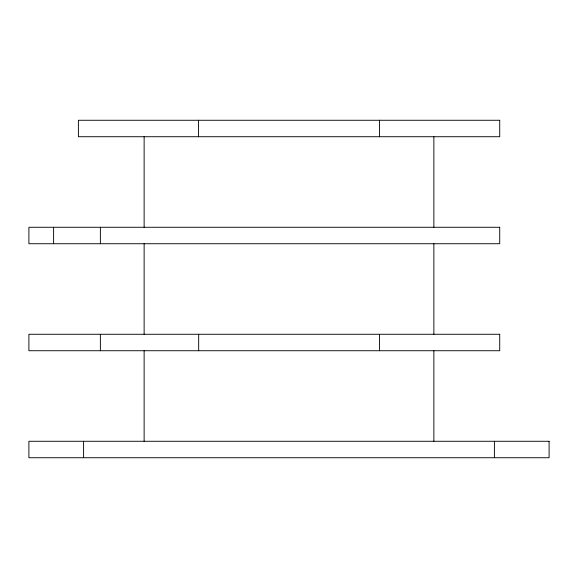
<?xml version="1.0" encoding="UTF-8"?>
<svg xmlns="http://www.w3.org/2000/svg" width="578" height="578" viewBox="0 0 578 578"><rect width="100%" height="100%" fill="white"/><g stroke="black" fill="none" stroke-linecap="round" stroke-linejoin="round"><path stroke-width="0.87" d="M494.407 441.274L494.407 457.733M433.868 136.726L433.868 227.27M433.868 243.728L433.868 334.272M433.868 350.73L433.868 441.274M379.544 120.267L379.544 136.726M379.544 334.272L379.544 350.73M198.673 334.272L198.673 350.73M198.456 120.267L198.456 136.726M144.132 136.726L144.132 227.27M144.132 243.728L144.132 334.272M144.132 350.73L144.132 441.274M100.377 227.27L100.377 243.728M100.377 334.272L100.377 350.73M83.593 441.274L83.593 457.733M53.595 227.27L53.595 243.728M499.717 120.267L78.391 120.267L78.391 136.726L499.717 136.726L499.717 120.267M499.717 227.27L28.9 227.27L28.9 243.728L499.717 243.728L499.717 227.27M499.717 334.272L28.9 334.272L28.9 350.73L499.717 350.73L499.717 334.272M549.1 441.274L28.9 441.274L28.9 457.733L549.1 457.733L549.1 441.274"/></g></svg>
